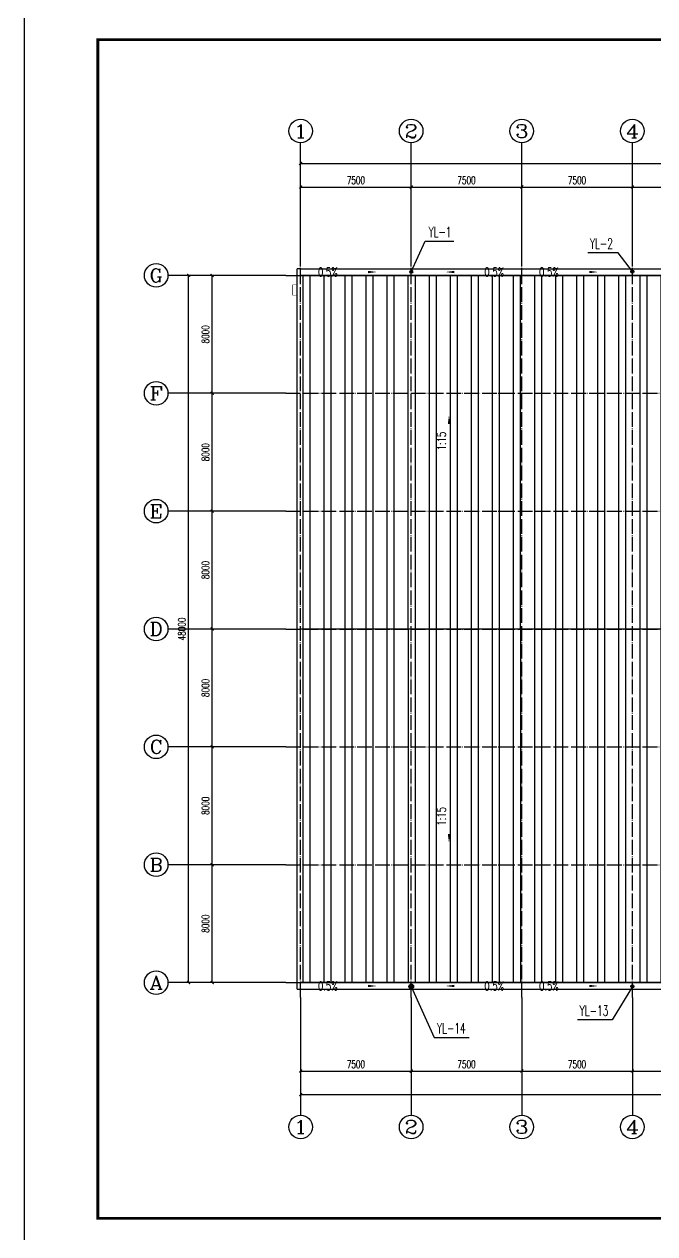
# Model space of a CAD drawing. Extents: x -191212 to 1245715665, y -234495 to 250873.
# Drawn here: x 153538 to 196311, y -61617 to 20483 of the extents above; entities that cross this region are included whole.
import ezdxf
from ezdxf.enums import TextEntityAlignment as Align

# ---------------------------------------------------------------- set-up
doc = ezdxf.new("R2010")
doc.units = 0
doc.header["$LTSCALE"] = 500
doc.linetypes.add('DOTE', pattern=[2.42, 2, -0.2, 0.02, -0.2])
doc.layers.get('0').update_dxf_attribs({"linetype": 'CONTINUOUS'})
doc.layers.get('Defpoints').update_dxf_attribs({"linetype": 'CONTINUOUS'})
for name, color, linetype in [('AXIS', 3, 'CONTINUOUS'), ('AXIS_TEXT', 7, 'CONTINUOUS'), ('DIM_IDEN', 3, 'CONTINUOUS'), ('DIM_SYMB', 3, 'CONTINUOUS'), ('DIM_雨水', 3, 'CONTINUOUS'), ('DOTE', 1, 'DOTE'), ('PUB_DIM', 3, 'CONTINUOUS'), ('PUB_TITLE', 4, 'CONTINUOUS'), ('TWT_DIM', 3, 'CONTINUOUS'), ('VPIPE-雨水', 4, 'CONTINUOUS')]:
    doc.layers.add(name, color=color, linetype=linetype)
doc.styles.add('_TCH_AXIS', font='COMPLEX', dxfattribs={"bigfont": 'GBCBIG'})
doc.styles.add('_TCH_DIM', font='SIMPLEX', dxfattribs={"bigfont": 'GBCBIG'})
doc.styles.add('_TCH_DIM_T3', font='SIMPLEX', dxfattribs={"width": 0.705882, "bigfont": 'GBCBIG'})
doc.styles.add('_TWT_SERIAL', font='COMPLEX', dxfattribs={"width": 0.8, "height": 3.5, "bigfont": 'HZTXT'})
doc.styles.add('COMPLEX', font='COMPLEX')
doc.dimstyles.new('_TCH_ARCH&&200', dxfattribs={"dimtxt": 510, "dimasz": 200, "dimexe": 500, "dimexo": 600, "dimgap": 200, "dimtad": 1, "dimdec": 0, "dimzin": 0, "dimdsep": 46, "dimtxsty": '_TCH_DIM_T3', "dimblk": 'ARCHTICK', "dimcen": 0.09, "dimclrt": 225, "dimazin": 2, "dimtfac": 1, "dimtdec": 0, "dimtix": 1, "dimtmove": 2, "dimatfit": 3, "dimfxl": 1, "dimtolj": 1, "dimtzin": 0, "dimarcsym": 0})
doc.dimstyles.new('_TWT_ARCH&&100', dxfattribs={"dimtxt": 297.5, "dimasz": 100, "dimexe": 250, "dimexo": 300, "dimgap": 100, "dimtad": 1, "dimdec": 0, "dimzin": 0, "dimdsep": 46, "dimtxsty": '_TCH_DIM_T3', "dimblk": 'ARCHTICK', "dimcen": 0.09, "dimclrt": 7, "dimazin": 2, "dimtfac": 1, "dimtdec": 0, "dimtix": 1, "dimtmove": 2, "dimatfit": 3, "dimfxl": 1, "dimtolj": 1, "dimtzin": 0, "dimarcsym": 0})

# ---------------------------------------------------------------- blocks, each defined once
blk = doc.blocks.new('_AXISO')
blk.add_circle((0, 0), 0.5)
at = {"layer": 'AXIS_TEXT', "style": 'COMPLEX', "width": 1.041667}
blk.add_attdef('A', text='', height=0.56, dxfattribs=at).set_placement((-0.25, -0.28), (0.25, -0.28), align=Align.FIT)
blk = doc.blocks.new('WQQW')
h = blk.add_hatch()
h.set_pattern_fill('ANSI32', color=251, scale=300, angle=45, style=0)
h.set_pattern_definition([(270.0005, (373903.9, -219132.3), (-1428.75, -0.012), []), (270.0005, (374380.1, -219608.5), (-1428.75, -0.012), [])])
h.paths.add_polyline_path([(172287.6, -85567.3), (172287.8, -109567.3), (209687.8, -109567), (209687.8, -106566.7), (239887.8, -106566.7), (239887.8, -109566.7), (277287.8, -109566.4), (277287.6, -85566.4)])
h = blk.add_hatch()
h.set_pattern_fill('ANSI32', color=251, scale=300, angle=45, style=0)
h.set_pattern_definition([(90, (373903, 0), (-1428.75, 2e-13), []), (90, (374379.2, 476.3), (-1428.75, 2e-13), [])])
h.paths.add_polyline_path([(172287.8, -133566.7), (172287.8, -109566.7), (209687.8, -109566.7), (209687.8, -112566.7), (239887.8, -112566.7), (239887.8, -109566.7), (277287.8, -109566.7), (277287.8, -133566.7)])
at = {"color": 251}
for p, q in [((172047.8, -134016.7), (172047.8, -85116.7)), ((172287.8, -85116.7), (172047.8, -85116.7)), ((172287.8, -85116.7), (277527.8, -85116.7)), ((172047.8, -85566.7), (277527.8, -85566.7)), ((277287.8, -85566.7), (172287.8, -85566.7)), ((209687.8, -109566.7), (172287.8, -109566.7)), ((172047.8, -133566.7), (277527.8, -133566.7)), ((277287.8, -133566.7), (172287.8, -133566.7)), ((172047.8, -134016.7), (277527.8, -134016.7))]:
    blk.add_line(p, q, dxfattribs=at)
for points, const_width in [([(172047.8, -86212.7), (171747.8, -86212.7), (171747.8, -86912.7), (172047.8, -86912.7)], 30), ([(209687.8, -109566.7), (172047.8, -109566.7)], 50)]:
    blk.add_lwpolyline(points, dxfattribs=dict(at, const_width=const_width))
for centre in [(179787.8, -85312.2), (194787.8, -85312.2), (179787.8, -133821.2), (194787.8, -133821.2)]:
    blk.add_circle(centre, 50, dxfattribs=at)
at = {"layer": 'DIM_IDEN', "color": 251}
blk.add_circle((179791.5, -133827.1), 158.9, dxfattribs=at)
at = {"layer": 'DIM_SYMB', "color": 251}
for points in [[(175032.7, -85337.2, 0, 0, 0), (177461.8, -85337.2, 0, 160, 0), (176861.8, -85337.2, 0, 0, 0)], [(184542.8, -85337.2, 0, 0, 0), (182113.8, -85337.2, 0, 160, 0), (182713.8, -85337.2, 0, 0, 0)], [(190032.7, -85337.2, 0, 0, 0), (192461.8, -85337.2, 0, 160, 0), (191861.8, -85337.2, 0, 0, 0)], [(182351.3, -98602.8, 0, 0, 0), (182351.3, -95059.3, 0, 160, 0), (182351.3, -95659.3, 0, 0, 0)], [(182351.3, -120530.5, 0, 0, 0), (182351.3, -124074.1, 0, 160, 0), (182351.3, -123474.1, 0, 0, 0)], [(175032.7, -133796.2, 0, 0, 0), (177461.8, -133796.2, 0, 160, 0), (176861.8, -133796.2, 0, 0, 0)], [(184542.8, -133796.2, 0, 0, 0), (182113.8, -133796.2, 0, 160, 0), (182713.8, -133796.2, 0, 0, 0)], [(190032.7, -133796.2, 0, 0, 0), (192461.8, -133796.2, 0, 160, 0), (191861.8, -133796.2, 0, 0, 0)]]:
    blk.add_lwpolyline(points, format="xyseb", dxfattribs=at)
at = {"layer": 'DOTE', "color": 251}
for p, q in [((172287.8, -134566.7), (172287.8, -84566.7)), ((179787.8, -134566.7), (179787.8, -84566.7)), ((187287.8, -134566.7), (187287.8, -84566.7)), ((194787.8, -134566.7), (194787.8, -84566.7)), ((171287.8, -85566.7), (278287.8, -85566.7)), ((171287.8, -85566.7), (278287.8, -85566.7)), ((171287.8, -85566.7), (278287.8, -85566.7)), ((171287.8, -93566.7), (278287.8, -93566.7)), ((171287.8, -101566.7), (278287.8, -101566.7)), ((171287.8, -109566.7), (278287.8, -109566.7)), ((171287.8, -117566.7), (278287.8, -117566.7)), ((171287.8, -125566.7), (278287.8, -125566.7)), ((171287.8, -133566.7), (278287.8, -133566.7)), ((171287.8, -133566.7), (278287.8, -133566.7))]:
    blk.add_line(p, q, dxfattribs=at)
at = {"layer": 'DIM_SYMB', "color": 7, "style": '_TCH_DIM', "width": 0.705882}
for p in [(173462.7, -85634.7), (184752.8, -85634.7), (188462.7, -85634.7), (173462.7, -134093.7), (184752.8, -134093.7), (188462.7, -134093.7)]:
    blk.add_text('0.5%%%', height=595, dxfattribs=at).set_placement(p)
for p in [(182141.3, -97441), (182141.3, -122912.3)]:
    blk.add_text('1:15', height=595, rotation=90, dxfattribs=at).set_placement(p)
blk = doc.blocks.new('GEWWGE')
at = {"layer": 'DIM_雨水'}
for p, q in [((179788, -85320), (180728, -83243)), ((180728, -83243), (182684, -83243)), ((193825, -84037), (191772, -84037)), ((194788, -85312), (193825, -84037)), ((179788, -133821), (181340, -137292)), ((194788, -133821), (193426, -136104)), ((193426, -136104), (191078, -136104)), ((181340, -137292), (183729, -137292))]:
    blk.add_line(p, q, dxfattribs=at)
at = {"layer": 'VPIPE-雨水'}
for centre in [(179788, -85320), (194788, -85312), (179788, -133821), (194788, -133821)]:
    blk.add_circle(centre, 100, dxfattribs=at)
at = {"layer": 'DIM_雨水', "color": 7, "style": '_TWT_SERIAL', "width": 0.64}
for s, p in [('YL-1', (180965, -82963)), ('YL-2', (191912, -83757)), ('YL-13', (191218, -135824)), ('YL-14', (181541, -137012))]:
    blk.add_text(s, height=700, dxfattribs=at).set_placement(p)
blk = doc.blocks.new('_ArchTick')
at = {"color": 0, "linetype": 'ByBlock', "const_width": 0.4}
blk.add_lwpolyline([(-0.5, -0.5), (0.5, 0.5)], dxfattribs=at)
blk = doc.blocks.new('*D200')
at = {"layer": 'AXIS', "color": 0, "lineweight": -2}
for p, q in [((278888, 52433), (283788, 52433)), ((283288, 44433), (283288, 52433)), ((278888, 44433), (283788, 44433))]:
    blk.add_line(p, q, dxfattribs=at)
at = {"layer": 'Defpoints', "color": 0}
for p in [(278288, 52433), (283288, 52433), (278288, 44433), (161594, -91199), (162081, -91199), (161594, -92639)]:
    blk.add_point(p, dxfattribs=at)
at = {"layer": 'TWT_DIM', "color": 0, "lineweight": -2}
for p, q in [((161894, -91199), (162331, -91199)), ((162081, -92639), (162081, -91199)), ((161894, -92639), (162331, -92639))]:
    blk.add_line(p, q, dxfattribs=at)
at = {"layer": 'AXIS', "color": 0, "lineweight": -2, "xscale": 200, "yscale": 200, "zscale": 200}
for p, rotation in [((283288, 52433), 90), ((283288, 44433), 270)]:
    blk.add_blockref('_ArchTick', p, dxfattribs=dict(at, rotation=rotation))
at = {"layer": 'TWT_DIM', "color": 0, "lineweight": -2, "xscale": 100, "yscale": 100, "zscale": 100}
for p, rotation in [((162081, -91199), 90), ((162081, -92639), 270)]:
    blk.add_blockref('_ArchTick', p, dxfattribs=dict(at, rotation=rotation))
at = {"layer": 'AXIS', "color": 7, "insert": (282833, 48433), "char_height": 510, "attachment_point": 5, "rotation": 90, "style": '_TCH_DIM_T3'}
blk.add_mtext('\\A1;8000', dxfattribs=at)
at = {"layer": 'TWT_DIM', "color": 7, "insert": (161833, -91919), "char_height": 297.5, "attachment_point": 5, "rotation": 90, "style": '_TCH_DIM_T3'}
blk.add_mtext('\\A1;1800', dxfattribs=at)
blk = doc.blocks.new('*D210')
at = {"layer": 'AXIS', "color": 0, "lineweight": -2}
for p, q in [((170688, -36567), (165788, -36567)), ((166288, -44567), (166288, -36567)), ((170688, -44567), (165788, -44567))]:
    blk.add_line(p, q, dxfattribs=at)
at = {"layer": 'Defpoints', "color": 0}
for p in [(166288, -36567), (171288, -36567), (171288, -44567)]:
    blk.add_point(p, dxfattribs=at)
at = {"layer": 'AXIS', "color": 0, "lineweight": -2, "xscale": 200, "yscale": 200, "zscale": 200}
for p, rotation in [((166288, -36567), 90), ((166288, -44567), 270)]:
    blk.add_blockref('_ArchTick', p, dxfattribs=dict(at, rotation=rotation))
at = {"layer": 'AXIS', "color": 7, "insert": (165833, -40567), "char_height": 510, "attachment_point": 5, "rotation": 90, "style": '_TCH_DIM_T3'}
blk.add_mtext('\\A1;8000', dxfattribs=at)
blk = doc.blocks.new('*D211')
at = {"layer": 'AXIS', "color": 0, "lineweight": -2}
for p, q in [((170688, -28567), (165788, -28567)), ((166288, -36567), (166288, -28567)), ((170688, -36567), (165788, -36567))]:
    blk.add_line(p, q, dxfattribs=at)
at = {"layer": 'Defpoints', "color": 0}
for p in [(166288, -28567), (171288, -28567), (171288, -36567)]:
    blk.add_point(p, dxfattribs=at)
at = {"layer": 'AXIS', "color": 0, "lineweight": -2, "xscale": 200, "yscale": 200, "zscale": 200}
for p, rotation in [((166288, -28567), 90), ((166288, -36567), 270)]:
    blk.add_blockref('_ArchTick', p, dxfattribs=dict(at, rotation=rotation))
at = {"layer": 'AXIS', "color": 7, "insert": (165833, -32567), "char_height": 510, "attachment_point": 5, "rotation": 90, "style": '_TCH_DIM_T3'}
blk.add_mtext('\\A1;8000', dxfattribs=at)
blk = doc.blocks.new('*D212')
at = {"layer": 'AXIS', "color": 0, "lineweight": -2}
for p, q in [((170688, -20567), (165788, -20567)), ((166288, -28567), (166288, -20567)), ((170688, -28567), (165788, -28567))]:
    blk.add_line(p, q, dxfattribs=at)
at = {"layer": 'Defpoints', "color": 0}
for p in [(166288, -20567), (171288, -20567), (171288, -28567)]:
    blk.add_point(p, dxfattribs=at)
at = {"layer": 'AXIS', "color": 0, "lineweight": -2, "xscale": 200, "yscale": 200, "zscale": 200}
for p, rotation in [((166288, -20567), 90), ((166288, -28567), 270)]:
    blk.add_blockref('_ArchTick', p, dxfattribs=dict(at, rotation=rotation))
at = {"layer": 'AXIS', "color": 7, "insert": (165833, -24567), "char_height": 510, "attachment_point": 5, "rotation": 90, "style": '_TCH_DIM_T3'}
blk.add_mtext('\\A1;8000', dxfattribs=at)
blk = doc.blocks.new('*D213')
at = {"layer": 'AXIS', "color": 0, "lineweight": -2}
for p, q in [((170688, -12567), (165788, -12567)), ((166288, -20567), (166288, -12567)), ((170688, -20567), (165788, -20567))]:
    blk.add_line(p, q, dxfattribs=at)
at = {"layer": 'Defpoints', "color": 0}
for p in [(166288, -12567), (171288, -12567), (171288, -20567)]:
    blk.add_point(p, dxfattribs=at)
at = {"layer": 'AXIS', "color": 0, "lineweight": -2, "xscale": 200, "yscale": 200, "zscale": 200}
for p, rotation in [((166288, -12567), 90), ((166288, -20567), 270)]:
    blk.add_blockref('_ArchTick', p, dxfattribs=dict(at, rotation=rotation))
at = {"layer": 'AXIS', "color": 7, "insert": (165833, -16567), "char_height": 510, "attachment_point": 5, "rotation": 90, "style": '_TCH_DIM_T3'}
blk.add_mtext('\\A1;8000', dxfattribs=at)
blk = doc.blocks.new('*D214')
at = {"layer": 'AXIS', "color": 0, "lineweight": -2}
for p, q in [((170688, -4567), (165788, -4567)), ((166288, -12567), (166288, -4567)), ((170688, -12567), (165788, -12567))]:
    blk.add_line(p, q, dxfattribs=at)
at = {"layer": 'Defpoints', "color": 0}
for p in [(166288, -4567), (171288, -4567), (171288, -12567)]:
    blk.add_point(p, dxfattribs=at)
at = {"layer": 'AXIS', "color": 0, "lineweight": -2, "xscale": 200, "yscale": 200, "zscale": 200}
for p, rotation in [((166288, -4567), 90), ((166288, -12567), 270)]:
    blk.add_blockref('_ArchTick', p, dxfattribs=dict(at, rotation=rotation))
at = {"layer": 'AXIS', "color": 7, "insert": (165833, -8567), "char_height": 510, "attachment_point": 5, "rotation": 90, "style": '_TCH_DIM_T3'}
blk.add_mtext('\\A1;8000', dxfattribs=at)
blk = doc.blocks.new('*D215')
at = {"layer": 'AXIS', "color": 0, "lineweight": -2}
for p, q in [((170688, 3433), (165788, 3433)), ((166288, -4567), (166288, 3433)), ((170688, -4567), (165788, -4567))]:
    blk.add_line(p, q, dxfattribs=at)
at = {"layer": 'Defpoints', "color": 0}
for p in [(166288, 3433), (171288, 3433), (171288, -4567)]:
    blk.add_point(p, dxfattribs=at)
at = {"layer": 'AXIS', "color": 0, "lineweight": -2, "xscale": 200, "yscale": 200, "zscale": 200}
for p, rotation in [((166288, 3433), 90), ((166288, -4567), 270)]:
    blk.add_blockref('_ArchTick', p, dxfattribs=dict(at, rotation=rotation))
at = {"layer": 'AXIS', "color": 7, "insert": (165833, -567), "char_height": 510, "attachment_point": 5, "rotation": 90, "style": '_TCH_DIM_T3'}
blk.add_mtext('\\A1;8000', dxfattribs=at)
blk = doc.blocks.new('*D216')
at = {"layer": 'AXIS', "color": 0, "lineweight": -2}
for p, q in [((170688, 3433), (164188, 3433)), ((164688, -44567), (164688, 3433)), ((170688, -44567), (164188, -44567))]:
    blk.add_line(p, q, dxfattribs=at)
at = {"layer": 'Defpoints', "color": 0}
for p in [(164688, 3433), (171288, 3433), (171288, -44567)]:
    blk.add_point(p, dxfattribs=at)
at = {"layer": 'AXIS', "color": 0, "lineweight": -2, "xscale": 200, "yscale": 200, "zscale": 200}
for p, rotation in [((164688, 3433), 90), ((164688, -44567), 270)]:
    blk.add_blockref('_ArchTick', p, dxfattribs=dict(at, rotation=rotation))
at = {"layer": 'AXIS', "color": 7, "insert": (164233, -20567), "char_height": 510, "attachment_point": 5, "rotation": 90, "style": '_TCH_DIM_T3'}
blk.add_mtext('\\A1;48000', dxfattribs=at)
blk = doc.blocks.new('*D217')
at = {"layer": 'AXIS', "color": 0, "lineweight": -2}
for p, q in [((172288, 5033), (172288, 9933)), ((179788, 5033), (179788, 9933)), ((172288, 9433), (179788, 9433))]:
    blk.add_line(p, q, dxfattribs=at)
at = {"layer": 'Defpoints', "color": 0}
for p in [(179788, 9433), (172288, 4433), (179788, 4433)]:
    blk.add_point(p, dxfattribs=at)
at = {"layer": 'AXIS', "color": 0, "lineweight": -2, "xscale": 200, "yscale": 200, "zscale": 200, "rotation": 180}
blk.add_blockref('_ArchTick', (172288, 9433), dxfattribs=at)
at = {"layer": 'AXIS', "color": 0, "lineweight": -2, "xscale": 200, "yscale": 200, "zscale": 200}
blk.add_blockref('_ArchTick', (179788, 9433), dxfattribs=at)
at = {"layer": 'AXIS', "color": 7, "insert": (176038, 9888), "char_height": 510, "attachment_point": 5, "style": '_TCH_DIM_T3'}
blk.add_mtext('\\A1;7500', dxfattribs=at)
blk = doc.blocks.new('*D218')
at = {"layer": 'AXIS', "color": 0, "lineweight": -2}
for p, q in [((179788, 5033), (179788, 9933)), ((187288, 5033), (187288, 9933)), ((179788, 9433), (187288, 9433))]:
    blk.add_line(p, q, dxfattribs=at)
at = {"layer": 'Defpoints', "color": 0}
for p in [(187288, 9433), (179788, 4433), (187288, 4433)]:
    blk.add_point(p, dxfattribs=at)
at = {"layer": 'AXIS', "color": 0, "lineweight": -2, "xscale": 200, "yscale": 200, "zscale": 200, "rotation": 180}
blk.add_blockref('_ArchTick', (179788, 9433), dxfattribs=at)
at = {"layer": 'AXIS', "color": 0, "lineweight": -2, "xscale": 200, "yscale": 200, "zscale": 200}
blk.add_blockref('_ArchTick', (187288, 9433), dxfattribs=at)
at = {"layer": 'AXIS', "color": 7, "insert": (183538, 9888), "char_height": 510, "attachment_point": 5, "style": '_TCH_DIM_T3'}
blk.add_mtext('\\A1;7500', dxfattribs=at)
blk = doc.blocks.new('*D219')
at = {"layer": 'AXIS', "color": 0, "lineweight": -2}
for p, q in [((187288, 5033), (187288, 9933)), ((194788, 5033), (194788, 9933)), ((187288, 9433), (194788, 9433))]:
    blk.add_line(p, q, dxfattribs=at)
at = {"layer": 'Defpoints', "color": 0}
for p in [(194788, 9433), (187288, 4433), (194788, 4433)]:
    blk.add_point(p, dxfattribs=at)
at = {"layer": 'AXIS', "color": 0, "lineweight": -2, "xscale": 200, "yscale": 200, "zscale": 200, "rotation": 180}
blk.add_blockref('_ArchTick', (187288, 9433), dxfattribs=at)
at = {"layer": 'AXIS', "color": 0, "lineweight": -2, "xscale": 200, "yscale": 200, "zscale": 200}
blk.add_blockref('_ArchTick', (194788, 9433), dxfattribs=at)
at = {"layer": 'AXIS', "color": 7, "insert": (191038, 9888), "char_height": 510, "attachment_point": 5, "style": '_TCH_DIM_T3'}
blk.add_mtext('\\A1;7500', dxfattribs=at)
blk = doc.blocks.new('*D220')
at = {"layer": 'AXIS', "color": 0, "lineweight": -2}
for p, q in [((194788, 5033), (194788, 9933)), ((202288, 5033), (202288, 9933)), ((194788, 9433), (202288, 9433))]:
    blk.add_line(p, q, dxfattribs=at)
at = {"layer": 'Defpoints', "color": 0}
for p in [(202288, 9433), (194788, 4433), (202288, 4433)]:
    blk.add_point(p, dxfattribs=at)
at = {"layer": 'AXIS', "color": 0, "lineweight": -2, "xscale": 200, "yscale": 200, "zscale": 200, "rotation": 180}
blk.add_blockref('_ArchTick', (194788, 9433), dxfattribs=at)
at = {"layer": 'AXIS', "color": 0, "lineweight": -2, "xscale": 200, "yscale": 200, "zscale": 200}
blk.add_blockref('_ArchTick', (202288, 9433), dxfattribs=at)
at = {"layer": 'AXIS', "color": 7, "insert": (198538, 9888), "char_height": 510, "attachment_point": 5, "style": '_TCH_DIM_T3'}
blk.add_mtext('\\A1;7500', dxfattribs=at)
blk = doc.blocks.new('*D231')
at = {"layer": 'AXIS', "color": 0, "lineweight": -2}
for p, q in [((172288, 5033), (172288, 11533)), ((277288, 5033), (277288, 11533)), ((172288, 11033), (277288, 11033))]:
    blk.add_line(p, q, dxfattribs=at)
at = {"layer": 'Defpoints', "color": 0}
for p in [(277288, 11033), (172288, 4433), (277288, 4433)]:
    blk.add_point(p, dxfattribs=at)
at = {"layer": 'AXIS', "color": 0, "lineweight": -2, "xscale": 200, "yscale": 200, "zscale": 200, "rotation": 180}
blk.add_blockref('_ArchTick', (172288, 11033), dxfattribs=at)
at = {"layer": 'AXIS', "color": 0, "lineweight": -2, "xscale": 200, "yscale": 200, "zscale": 200}
blk.add_blockref('_ArchTick', (277288, 11033), dxfattribs=at)
at = {"layer": 'AXIS', "color": 7, "insert": (224788, 11488), "char_height": 510, "attachment_point": 5, "style": '_TCH_DIM_T3'}
blk.add_mtext('\\A1;105000', dxfattribs=at)
blk = doc.blocks.new('*D232')
at = {"layer": 'AXIS', "color": 0, "lineweight": -2}
for p, q in [((172288, -46167), (172288, -51067)), ((179788, -46167), (179788, -51067)), ((172288, -50567), (179788, -50567))]:
    blk.add_line(p, q, dxfattribs=at)
at = {"layer": 'Defpoints', "color": 0}
for p in [(172288, -45567), (179788, -45567), (179788, -50567)]:
    blk.add_point(p, dxfattribs=at)
at = {"layer": 'AXIS', "color": 0, "lineweight": -2, "xscale": 200, "yscale": 200, "zscale": 200, "rotation": 180}
blk.add_blockref('_ArchTick', (172288, -50567), dxfattribs=at)
at = {"layer": 'AXIS', "color": 0, "lineweight": -2, "xscale": 200, "yscale": 200, "zscale": 200}
blk.add_blockref('_ArchTick', (179788, -50567), dxfattribs=at)
at = {"layer": 'AXIS', "color": 7, "insert": (176038, -50112), "char_height": 510, "attachment_point": 5, "style": '_TCH_DIM_T3'}
blk.add_mtext('\\A1;7500', dxfattribs=at)
blk = doc.blocks.new('*D233')
at = {"layer": 'AXIS', "color": 0, "lineweight": -2}
for p, q in [((179788, -46167), (179788, -51067)), ((187288, -46167), (187288, -51067)), ((179788, -50567), (187288, -50567))]:
    blk.add_line(p, q, dxfattribs=at)
at = {"layer": 'Defpoints', "color": 0}
for p in [(179788, -45567), (187288, -45567), (187288, -50567)]:
    blk.add_point(p, dxfattribs=at)
at = {"layer": 'AXIS', "color": 0, "lineweight": -2, "xscale": 200, "yscale": 200, "zscale": 200, "rotation": 180}
blk.add_blockref('_ArchTick', (179788, -50567), dxfattribs=at)
at = {"layer": 'AXIS', "color": 0, "lineweight": -2, "xscale": 200, "yscale": 200, "zscale": 200}
blk.add_blockref('_ArchTick', (187288, -50567), dxfattribs=at)
at = {"layer": 'AXIS', "color": 7, "insert": (183538, -50112), "char_height": 510, "attachment_point": 5, "style": '_TCH_DIM_T3'}
blk.add_mtext('\\A1;7500', dxfattribs=at)
blk = doc.blocks.new('*D234')
at = {"layer": 'AXIS', "color": 0, "lineweight": -2}
for p, q in [((187288, -46167), (187288, -51067)), ((194788, -46167), (194788, -51067)), ((187288, -50567), (194788, -50567))]:
    blk.add_line(p, q, dxfattribs=at)
at = {"layer": 'Defpoints', "color": 0}
for p in [(187288, -45567), (194788, -45567), (194788, -50567)]:
    blk.add_point(p, dxfattribs=at)
at = {"layer": 'AXIS', "color": 0, "lineweight": -2, "xscale": 200, "yscale": 200, "zscale": 200, "rotation": 180}
blk.add_blockref('_ArchTick', (187288, -50567), dxfattribs=at)
at = {"layer": 'AXIS', "color": 0, "lineweight": -2, "xscale": 200, "yscale": 200, "zscale": 200}
blk.add_blockref('_ArchTick', (194788, -50567), dxfattribs=at)
at = {"layer": 'AXIS', "color": 7, "insert": (191038, -50112), "char_height": 510, "attachment_point": 5, "style": '_TCH_DIM_T3'}
blk.add_mtext('\\A1;7500', dxfattribs=at)
blk = doc.blocks.new('*D235')
at = {"layer": 'AXIS', "color": 0, "lineweight": -2}
for p, q in [((194788, -46167), (194788, -51067)), ((202288, -46167), (202288, -51067)), ((194788, -50567), (202288, -50567))]:
    blk.add_line(p, q, dxfattribs=at)
at = {"layer": 'Defpoints', "color": 0}
for p in [(194788, -45567), (202288, -45567), (202288, -50567)]:
    blk.add_point(p, dxfattribs=at)
at = {"layer": 'AXIS', "color": 0, "lineweight": -2, "xscale": 200, "yscale": 200, "zscale": 200, "rotation": 180}
blk.add_blockref('_ArchTick', (194788, -50567), dxfattribs=at)
at = {"layer": 'AXIS', "color": 0, "lineweight": -2, "xscale": 200, "yscale": 200, "zscale": 200}
blk.add_blockref('_ArchTick', (202288, -50567), dxfattribs=at)
at = {"layer": 'AXIS', "color": 7, "insert": (198538, -50112), "char_height": 510, "attachment_point": 5, "style": '_TCH_DIM_T3'}
blk.add_mtext('\\A1;7500', dxfattribs=at)
blk = doc.blocks.new('*D246')
at = {"layer": 'AXIS', "color": 0, "lineweight": -2}
for p, q in [((172288, -46167), (172288, -52667)), ((277288, -46167), (277288, -52667)), ((172288, -52167), (277288, -52167))]:
    blk.add_line(p, q, dxfattribs=at)
at = {"layer": 'Defpoints', "color": 0}
for p in [(172288, -45567), (277288, -45567), (277288, -52167)]:
    blk.add_point(p, dxfattribs=at)
at = {"layer": 'AXIS', "color": 0, "lineweight": -2, "xscale": 200, "yscale": 200, "zscale": 200, "rotation": 180}
blk.add_blockref('_ArchTick', (172288, -52167), dxfattribs=at)
at = {"layer": 'AXIS', "color": 0, "lineweight": -2, "xscale": 200, "yscale": 200, "zscale": 200}
blk.add_blockref('_ArchTick', (277288, -52167), dxfattribs=at)
at = {"layer": 'AXIS', "color": 7, "insert": (224788, -51712), "char_height": 510, "attachment_point": 5, "style": '_TCH_DIM_T3'}
blk.add_mtext('\\A1;105000', dxfattribs=at)
blk = doc.blocks.new('*D193')
at = {"layer": 'AXIS', "color": 0, "lineweight": -2}
for p, q in [((170688, 52433), (165788, 52433)), ((166288, 44433), (166288, 52433)), ((170688, 44433), (165788, 44433))]:
    blk.add_line(p, q, dxfattribs=at)
at = {"layer": 'Defpoints', "color": 0}
for p in [(166288, 52433), (171288, 52433), (171288, 44433), (254788, -44567), (256676, -44567), (254788, -46067)]:
    blk.add_point(p, dxfattribs=at)
at = {"layer": 'PUB_DIM', "color": 0, "lineweight": -2}
for p, q in [((255388, -44567), (257176, -44567)), ((256676, -44567), (256676, -44367)), ((256676, -46067), (256676, -44567)), ((255388, -46067), (257176, -46067)), ((256676, -46067), (256676, -46267))]:
    blk.add_line(p, q, dxfattribs=at)
at = {"layer": 'AXIS', "color": 0, "lineweight": -2, "xscale": 200, "yscale": 200, "zscale": 200}
for p, rotation in [((166288, 52433), 90), ((166288, 44433), 270)]:
    blk.add_blockref('_ArchTick', p, dxfattribs=dict(at, rotation=rotation))
at = {"layer": 'PUB_DIM', "color": 0, "lineweight": -2, "xscale": 200, "yscale": 200, "zscale": 200}
for p, rotation in [((256676, -44567), 270), ((256676, -46067), 90)]:
    blk.add_blockref('_ArchTick', p, dxfattribs=dict(at, rotation=rotation))
at = {"layer": 'AXIS', "color": 7, "insert": (165833, 48433), "char_height": 510, "attachment_point": 5, "rotation": 90, "style": '_TCH_DIM_T3'}
blk.add_mtext('\\A1;8000', dxfattribs=at)
at = {"layer": 'PUB_DIM', "color": 225, "insert": (256221, -45317), "char_height": 510, "attachment_point": 5, "rotation": 90, "style": '_TCH_DIM_T3'}
blk.add_mtext('\\A1;1500', dxfattribs=at)

msp = doc.modelspace()

# ---------------------------------------------------------------- linework, layer by layer
at = {"layer": 'AXIS'}
for p, q in [((172287.8, 4433.3), (172287.8, 12433.3)), ((179787.8, 4433.3), (179787.8, 12433.3)), ((187287.8, 4433.3), (187287.8, 12433.3)), ((194787.8, 4433.3), (194787.8, 12433.3)), ((171287.8, 3433.3), (163287.8, 3433.3)), ((171287.8, -4566.7), (163287.8, -4566.7)), ((171287.8, -12566.7), (163287.8, -12566.7)), ((171287.8, -20566.7), (163287.8, -20566.7)), ((171287.8, -28566.7), (163287.8, -28566.7)), ((171287.8, -36566.7), (163287.8, -36566.7)), ((171287.8, -44566.7), (163287.8, -44566.7)), ((172287.8, -45566.7), (172287.8, -53566.7)), ((179787.8, -45566.7), (179787.8, -53566.7)), ((187287.8, -45566.7), (187287.8, -53566.7)), ((194787.8, -45566.7), (194787.8, -53566.7))]:
    msp.add_line(p, q, dxfattribs=at)
at = {"layer": 'PUB_TITLE'}
msp.add_lwpolyline([(153538.4, -62566.7), (302138.4, -62566.7), (302138.4, 21433.3), (153538.4, 21433.3)], close=True, dxfattribs=at)
at = {"layer": 'PUB_TITLE', "const_width": 200}
msp.add_lwpolyline([(158538.4, -60566.7), (300138.4, -60566.7), (300138.4, 19433.3), (158538.4, 19433.3)], close=True, dxfattribs=at)

# ---------------------------------------------------------------- block references
for name in ['WQQW', 'GEWWGE']:
    msp.add_blockref(name, (0, 89000))
at = {"layer": 'AXIS'}
ref = msp.add_blockref('_AXISO', (172287.8, 13233.3), dxfattribs=dict(at, xscale=1600, yscale=1600, zscale=1600))
ref.add_attrib('A', '1', dxfattribs={"layer": 'AXIS_TEXT', "height": 905.1, "style": '_TCH_AXIS', "width": 2.333333}).set_placement((171835.2, 12780.8), (172740.3, 12780.8), align=Align.FIT)
ref = msp.add_blockref('_AXISO', (179787.8, 13233.3), dxfattribs=dict(at, xscale=1600, yscale=1600, zscale=1600))
ref.add_attrib('A', '2', dxfattribs={"layer": 'AXIS_TEXT', "height": 905.1, "style": '_TCH_AXIS', "width": 1.5}).set_placement((179335.2, 12780.8), (180240.3, 12780.8), align=Align.FIT)
ref = msp.add_blockref('_AXISO', (187287.8, 13233.3), dxfattribs=dict(at, xscale=1600, yscale=1600, zscale=1600))
ref.add_attrib('A', '3', dxfattribs={"layer": 'AXIS_TEXT', "height": 905.1, "style": '_TCH_AXIS', "width": 1.5}).set_placement((186835.2, 12780.8), (187740.3, 12780.8), align=Align.FIT)
ref = msp.add_blockref('_AXISO', (194787.8, 13233.3), dxfattribs=dict(at, xscale=1600, yscale=1600, zscale=1600))
ref.add_attrib('A', '4', dxfattribs={"layer": 'AXIS_TEXT', "height": 905.1, "style": '_TCH_AXIS', "width": 1.3125}).set_placement((194335.2, 12780.8), (195240.3, 12780.8), align=Align.FIT)
ref = msp.add_blockref('_AXISO', (162487.8, 3433.3), dxfattribs=dict(at, xscale=1600, yscale=1600, zscale=1600))
ref.add_attrib('A', 'G', dxfattribs={"layer": 'AXIS_TEXT', "height": 905.1, "style": '_TCH_AXIS', "width": 1.166667}).set_placement((162035.2, 2980.8), (162940.3, 2980.8), align=Align.FIT)
ref = msp.add_blockref('_AXISO', (162487.8, -4566.7), dxfattribs=dict(at, xscale=1600, yscale=1600, zscale=1600))
ref.add_attrib('A', 'F', dxfattribs={"layer": 'AXIS_TEXT', "height": 905.1, "style": '_TCH_AXIS', "width": 1.3125}).set_placement((162035.2, -5019.2), (162940.3, -5019.2), align=Align.FIT)
ref = msp.add_blockref('_AXISO', (162487.8, -12566.7), dxfattribs=dict(at, xscale=1600, yscale=1600, zscale=1600))
ref.add_attrib('A', 'E', dxfattribs={"layer": 'AXIS_TEXT', "height": 905.1, "style": '_TCH_AXIS', "width": 1.3125}).set_placement((162035.2, -13019.2), (162940.3, -13019.2), align=Align.FIT)
ref = msp.add_blockref('_AXISO', (162487.8, -20566.7), dxfattribs=dict(at, xscale=1600, yscale=1600, zscale=1600))
ref.add_attrib('A', 'D', dxfattribs={"layer": 'AXIS_TEXT', "height": 905.1, "style": '_TCH_AXIS', "width": 1.235294}).set_placement((162035.2, -21019.2), (162940.3, -21019.2), align=Align.FIT)
ref = msp.add_blockref('_AXISO', (162487.8, -28566.7), dxfattribs=dict(at, xscale=1600, yscale=1600, zscale=1600))
ref.add_attrib('A', 'C', dxfattribs={"layer": 'AXIS_TEXT', "height": 905.1, "style": '_TCH_AXIS', "width": 1.4}).set_placement((162035.2, -29019.2), (162940.3, -29019.2), align=Align.FIT)
ref = msp.add_blockref('_AXISO', (162487.8, -36566.7), dxfattribs=dict(at, xscale=1600, yscale=1600, zscale=1600))
ref.add_attrib('A', 'B', dxfattribs={"layer": 'AXIS_TEXT', "height": 905.1, "style": '_TCH_AXIS', "width": 1.235294}).set_placement((162035.2, -37019.2), (162940.3, -37019.2), align=Align.FIT)
ref = msp.add_blockref('_AXISO', (162487.8, -44566.7), dxfattribs=dict(at, xscale=1600, yscale=1600, zscale=1600))
ref.add_attrib('A', 'A', dxfattribs={"layer": 'AXIS_TEXT', "height": 905.1, "style": '_TCH_AXIS', "width": 1.166667}).set_placement((162035.2, -45019.2), (162940.3, -45019.2), align=Align.FIT)
ref = msp.add_blockref('_AXISO', (172287.8, -54366.7), dxfattribs=dict(at, xscale=1600, yscale=1600, zscale=1600))
ref.add_attrib('A', '1', dxfattribs={"layer": 'AXIS_TEXT', "height": 905.1, "style": '_TCH_AXIS', "width": 2.333333}).set_placement((171835.2, -54819.2), (172740.3, -54819.2), align=Align.FIT)
ref = msp.add_blockref('_AXISO', (179787.8, -54366.7), dxfattribs=dict(at, xscale=1600, yscale=1600, zscale=1600))
ref.add_attrib('A', '2', dxfattribs={"layer": 'AXIS_TEXT', "height": 905.1, "style": '_TCH_AXIS', "width": 1.5}).set_placement((179335.2, -54819.2), (180240.3, -54819.2), align=Align.FIT)
ref = msp.add_blockref('_AXISO', (187287.8, -54366.7), dxfattribs=dict(at, xscale=1600, yscale=1600, zscale=1600))
ref.add_attrib('A', '3', dxfattribs={"layer": 'AXIS_TEXT', "height": 905.1, "style": '_TCH_AXIS', "width": 1.5}).set_placement((186835.2, -54819.2), (187740.3, -54819.2), align=Align.FIT)
ref = msp.add_blockref('_AXISO', (194787.8, -54366.7), dxfattribs=dict(at, xscale=1600, yscale=1600, zscale=1600))
ref.add_attrib('A', '4', dxfattribs={"layer": 'AXIS_TEXT', "height": 905.1, "style": '_TCH_AXIS', "width": 1.3125}).set_placement((194335.2, -54819.2), (195240.3, -54819.2), align=Align.FIT)

# ---------------------------------------------------------------- dimensions: what is measured, and where the dimension line sits
for p1, p2, distance, picture, middle in [((278287.8, 44433.3), (278287.8, 52433.3), -5000, '*D200', (282832.8, 48433.3)), ((171287.8, 44433.3), (171287.8, 52433.3), 5000, '*D193', (165832.8, 48433.3)), ((172287.8, 4433.3), (277287.8, 4433.3), 6600, '*D231', (224787.8, 11488.3)), ((172287.8, 4433.3), (179787.8, 4433.3), 5000, '*D217', (176037.8, 9888.3)), ((179787.8, 4433.3), (187287.8, 4433.3), 5000, '*D218', (183537.8, 9888.3)), ((187287.8, 4433.3), (194787.8, 4433.3), 5000, '*D219', (191037.8, 9888.3)), ((194787.8, 4433.3), (202287.8, 4433.3), 5000, '*D220', (198537.8, 9888.3)), ((171287.8, -44566.7), (171287.8, 3433.3), 6600, '*D216', (164232.8, -20566.7)), ((171287.8, -4566.7), (171287.8, 3433.3), 5000, '*D215', (165832.8, -566.7)), ((171287.8, -12566.7), (171287.8, -4566.7), 5000, '*D214', (165832.8, -8566.7)), ((171287.8, -20566.7), (171287.8, -12566.7), 5000, '*D213', (165832.8, -16566.7)), ((171287.8, -28566.7), (171287.8, -20566.7), 5000, '*D212', (165832.8, -24566.7)), ((171287.8, -36566.7), (171287.8, -28566.7), 5000, '*D211', (165832.8, -32566.7)), ((171287.8, -44566.7), (171287.8, -36566.7), 5000, '*D210', (165832.8, -40566.7)), ((172287.8, -45566.7), (179787.8, -45566.7), -5000, '*D232', (176037.8, -50111.7)), ((172287.8, -45566.7), (277287.8, -45566.7), -6600, '*D246', (224787.8, -51711.7)), ((179787.8, -45566.7), (187287.8, -45566.7), -5000, '*D233', (183537.8, -50111.7)), ((187287.8, -45566.7), (194787.8, -45566.7), -5000, '*D234', (191037.8, -50111.7)), ((194787.8, -45566.7), (202287.8, -45566.7), -5000, '*D235', (198537.8, -50111.7))]:
    dim = msp.add_aligned_dim(p1=p1, p2=p2, distance=distance, dimstyle='_TCH_ARCH&&200', override={"dimclrt": 7}, dxfattribs=at)
    dim.commit()
    dim.dimension.update_dxf_attribs({"geometry": picture, "text_midpoint": middle})
at = {"layer": 'TWT_DIM'}
dim = msp.add_aligned_dim(p1=(161593.6, -92638.9, 33805.3), p2=(161593.6, -91198.8, 33805.3), distance=-487.7, text='1800', dimstyle='_TWT_ARCH&&100', dxfattribs=at)
dim.commit()
dim.dimension.update_dxf_attribs({"geometry": '*D200', "text_midpoint": (161832.5, -91918.9, 33805.3)})

doc.saveas('drawing.dxf')
